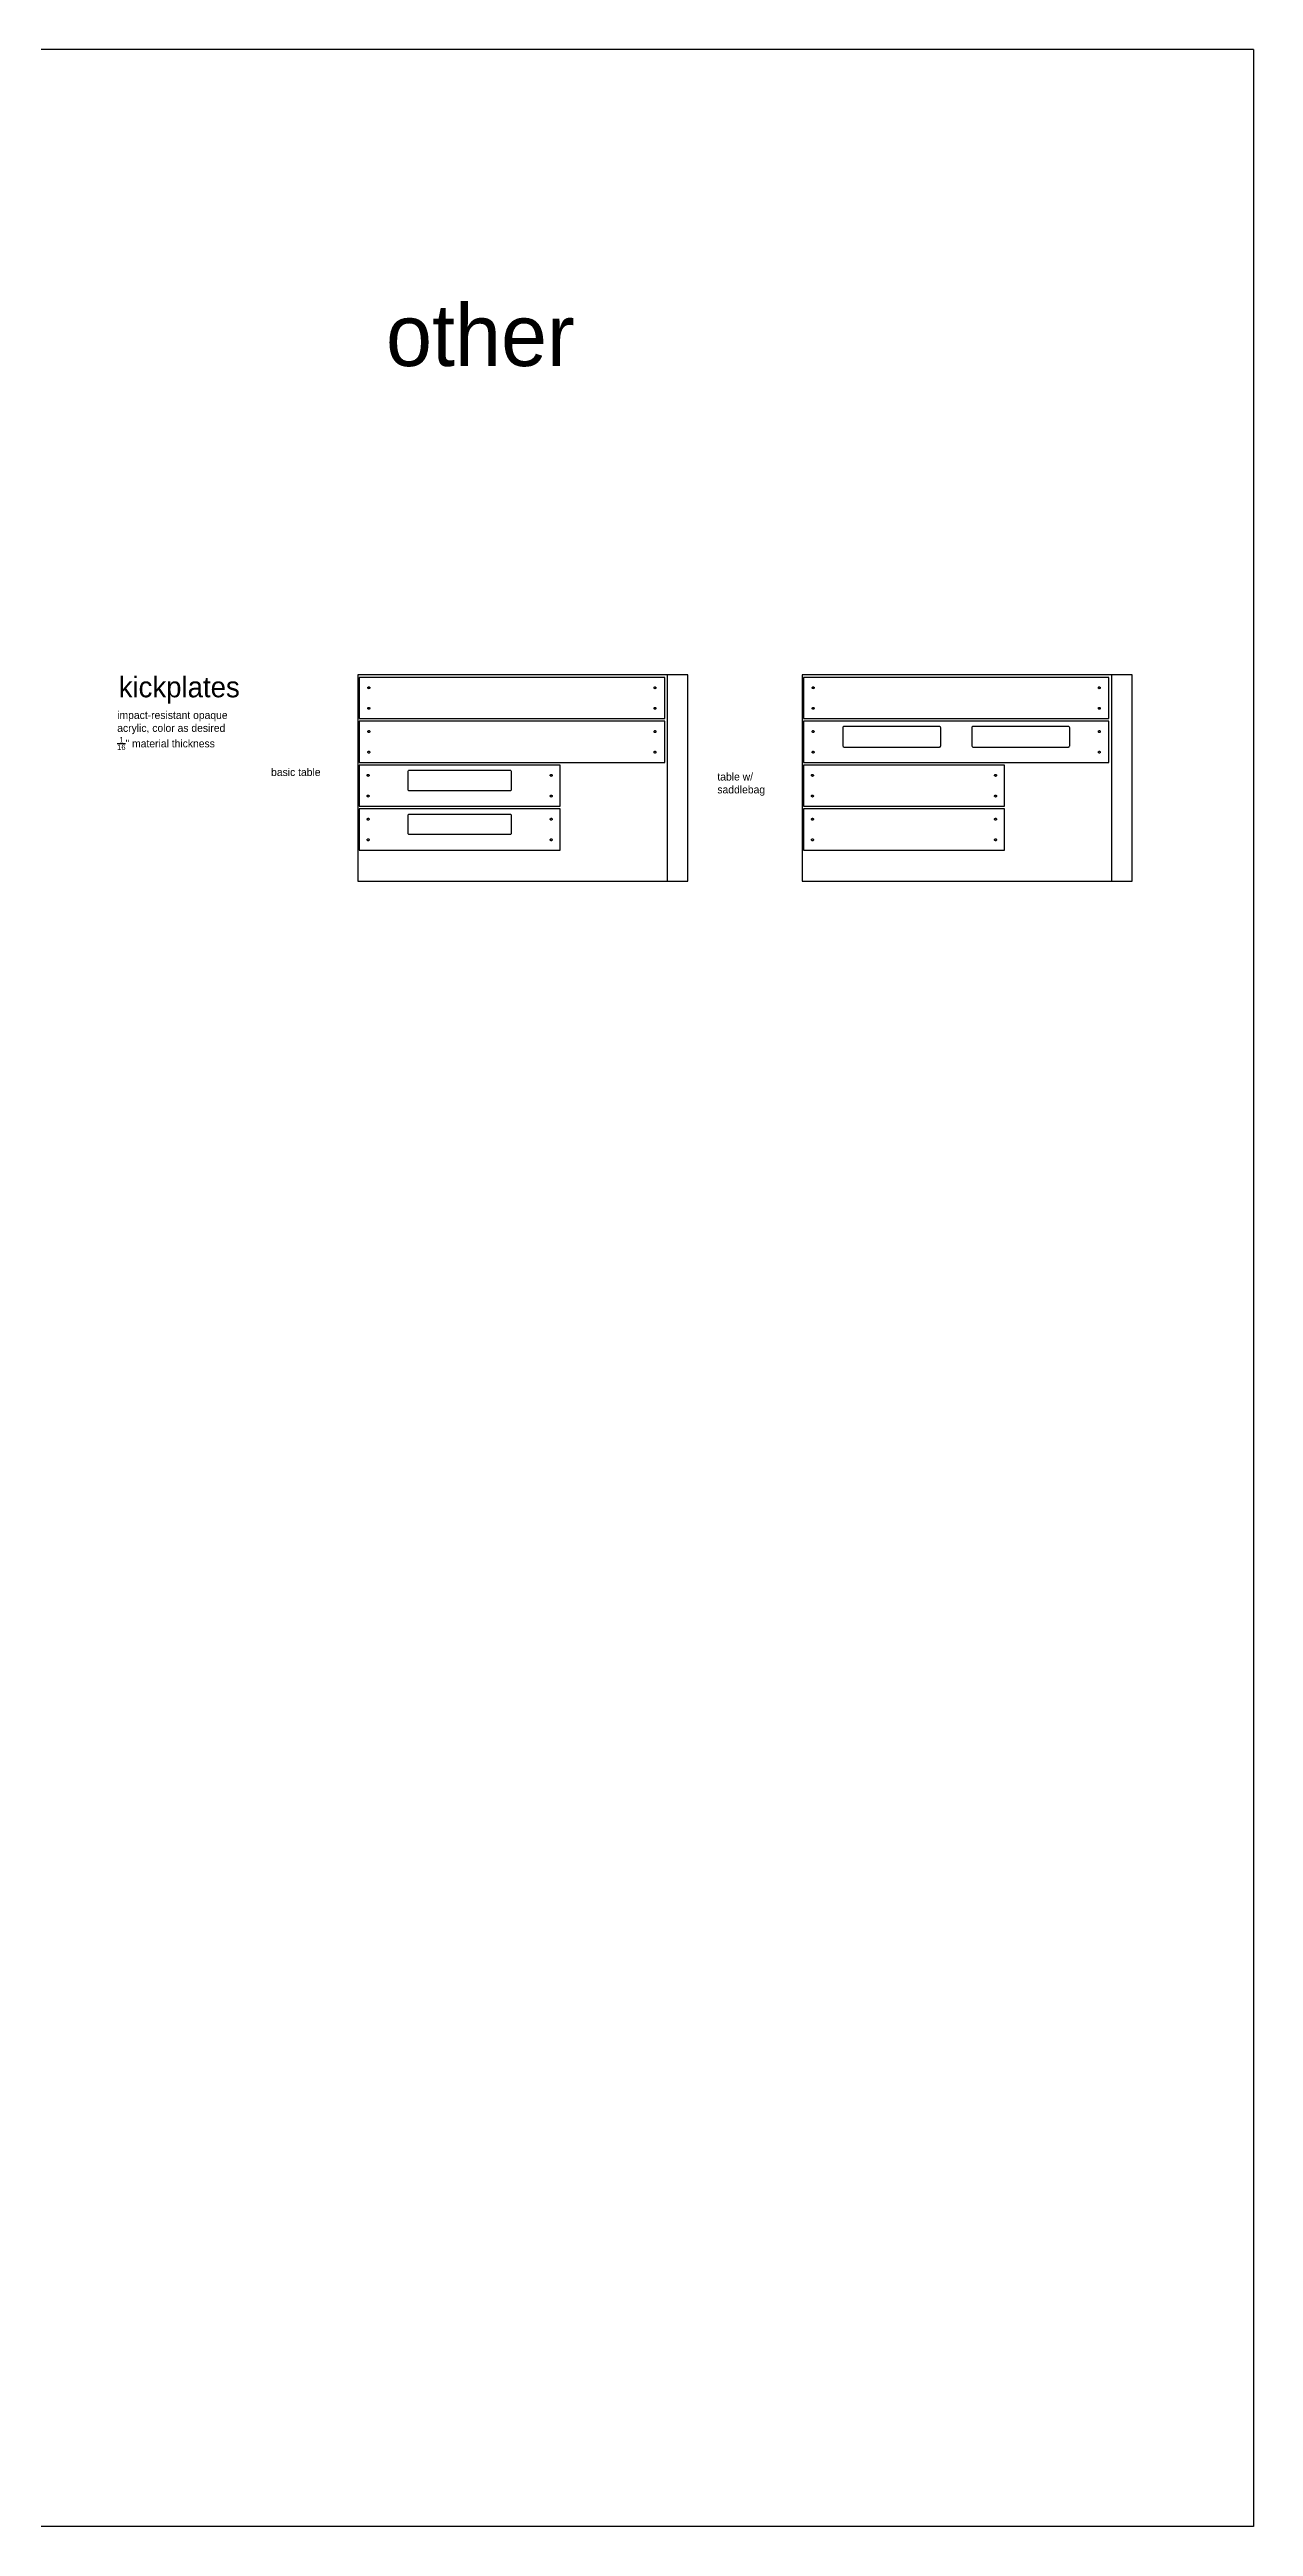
# Model space of a CAD drawing. Header units: inches. Extents: x -747 to 419, y -1089 to -681.
# Drawn here: x 302.2 to 418.9, y -1007.4 to -767.1 of the extents above; entities that cross this region are included whole.
import ezdxf

# ---------------------------------------------------------------- set-up
doc = ezdxf.new("R2010")
doc.units = ezdxf.units.IN
doc.header["$MEASUREMENT"] = 0
for name, color, linetype in [('T_ANNO', 6, 'Continuous'), ('T_CUT_HOLE_3_16_INCH', 2, 'Continuous'), ('T_CUT_THRU', 7, 'Continuous')]:
    doc.layers.add(name, color=color, linetype=linetype)

msp = doc.modelspace()

# ---------------------------------------------------------------- linework, layer by layer
at = {"layer": 'T_ANNO'}
for p, q in [((418.91, -767.12), (-666.26, -767.12)), ((418.91, -767.12), (418.91, -1007.36)), ((418.91, -1007.36), (-666.26, -1007.36))]:
    msp.add_line(p, q, dxfattribs=at)
at = {"layer": 'T_ANNO', "color": 5}
for p, q in [((362.07, -827.77), (362.07, -847.77)), ((405.15, -827.77), (405.15, -847.77))]:
    msp.add_line(p, q, dxfattribs=at)
at = {"layer": 'T_ANNO'}
for points in [[(332.07, -847.77), (364.07, -847.77), (364.07, -827.77), (332.07, -827.77)], [(332.07, -847.77), (364.07, -847.77), (364.07, -827.77), (332.07, -827.77)], [(375.15, -847.77), (407.15, -847.77), (407.15, -827.77), (375.15, -827.77)], [(375.15, -847.77), (407.15, -847.77), (407.15, -827.77), (375.15, -827.77)]]:
    msp.add_lwpolyline(points, close=True, dxfattribs=at)
at = {"layer": 'T_CUT_HOLE_3_16_INCH'}
for points in [[(333.14, -829.11), (333.12, -829.12), (333.1, -829.11), (333.07, -829.1), (333.06, -829.08), (333.04, -829.06), (333.04, -829.04), (333.04, -829.01), (333.04, -828.99), (333.05, -828.97), (333.07, -828.95), (333.09, -828.94), (333.12, -828.93), (333.14, -828.93), (333.16, -828.93), (333.19, -828.95), (333.2, -828.96), (333.22, -828.98), (333.22, -829.01), (333.22, -829.03), (333.22, -829.06), (333.21, -829.08), (333.19, -829.1), (333.17, -829.11)], [(333.12, -831.11), (333.1, -831.11), (333.07, -831.1), (333.06, -831.08), (333.04, -831.06), (333.04, -831.03), (333.04, -831.01), (333.04, -830.99), (333.05, -830.96), (333.07, -830.95), (333.09, -830.93), (333.12, -830.93), (333.14, -830.93), (333.16, -830.93), (333.19, -830.94), (333.2, -830.96), (333.22, -830.98), (333.22, -831.01), (333.22, -831.03), (333.22, -831.05), (333.21, -831.08), (333.19, -831.09), (333.17, -831.11), (333.14, -831.11)], [(360.87, -829.12), (360.85, -829.11), (360.82, -829.1), (360.81, -829.08), (360.79, -829.06), (360.79, -829.04), (360.79, -829.01), (360.79, -828.99), (360.8, -828.97), (360.82, -828.95), (360.84, -828.94), (360.87, -828.93), (360.89, -828.93), (360.91, -828.93), (360.94, -828.95), (360.95, -828.96), (360.97, -828.98), (360.97, -829.01), (360.97, -829.03), (360.97, -829.06), (360.96, -829.08), (360.94, -829.1), (360.92, -829.11), (360.89, -829.11)], [(360.87, -831.11), (360.85, -831.11), (360.82, -831.1), (360.81, -831.08), (360.79, -831.06), (360.79, -831.03), (360.79, -831.01), (360.79, -830.99), (360.8, -830.96), (360.82, -830.95), (360.84, -830.93), (360.87, -830.93), (360.89, -830.93), (360.91, -830.93), (360.94, -830.94), (360.95, -830.96), (360.97, -830.98), (360.97, -831.01), (360.97, -831.03), (360.97, -831.05), (360.96, -831.08), (360.94, -831.09), (360.92, -831.11), (360.89, -831.11)], [(376.23, -829.11), (376.2, -829.12), (376.18, -829.11), (376.16, -829.1), (376.14, -829.08), (376.13, -829.06), (376.12, -829.04), (376.12, -829.01), (376.12, -828.99), (376.14, -828.97), (376.15, -828.95), (376.17, -828.94), (376.2, -828.93), (376.22, -828.93), (376.24, -828.93), (376.27, -828.95), (376.28, -828.96), (376.3, -828.98), (376.3, -829.01), (376.3, -829.03), (376.3, -829.06), (376.29, -829.08), (376.27, -829.1), (376.25, -829.11)], [(376.2, -831.11), (376.18, -831.11), (376.16, -831.1), (376.14, -831.08), (376.13, -831.06), (376.12, -831.03), (376.12, -831.01), (376.12, -830.99), (376.14, -830.96), (376.15, -830.95), (376.17, -830.93), (376.2, -830.93), (376.22, -830.93), (376.24, -830.93), (376.27, -830.94), (376.28, -830.96), (376.3, -830.98), (376.3, -831.01), (376.3, -831.03), (376.3, -831.05), (376.29, -831.08), (376.27, -831.09), (376.25, -831.11), (376.23, -831.11)], [(403.95, -829.12), (403.93, -829.11), (403.91, -829.1), (403.89, -829.08), (403.88, -829.06), (403.87, -829.04), (403.87, -829.01), (403.87, -828.99), (403.89, -828.97), (403.9, -828.95), (403.92, -828.94), (403.95, -828.93), (403.97, -828.93), (403.99, -828.93), (404.02, -828.95), (404.03, -828.96), (404.05, -828.98), (404.05, -829.01), (404.05, -829.03), (404.05, -829.06), (404.04, -829.08), (404.02, -829.1), (404, -829.11), (403.98, -829.11)], [(403.95, -831.11), (403.93, -831.11), (403.91, -831.1), (403.89, -831.08), (403.88, -831.06), (403.87, -831.03), (403.87, -831.01), (403.87, -830.99), (403.89, -830.96), (403.9, -830.95), (403.92, -830.93), (403.95, -830.93), (403.97, -830.93), (403.99, -830.93), (404.02, -830.94), (404.03, -830.96), (404.05, -830.98), (404.05, -831.01), (404.05, -831.03), (404.05, -831.05), (404.04, -831.08), (404.02, -831.09), (404, -831.11), (403.98, -831.11)], [(333.14, -833.36), (333.12, -833.37), (333.1, -833.36), (333.07, -833.35), (333.06, -833.33), (333.04, -833.31), (333.04, -833.29), (333.04, -833.26), (333.04, -833.24), (333.05, -833.22), (333.07, -833.2), (333.09, -833.19), (333.12, -833.18), (333.14, -833.18), (333.16, -833.18), (333.19, -833.2), (333.2, -833.21), (333.22, -833.23), (333.22, -833.26), (333.22, -833.28), (333.22, -833.31), (333.21, -833.33), (333.19, -833.35), (333.17, -833.36)], [(360.87, -833.37), (360.85, -833.36), (360.82, -833.35), (360.81, -833.33), (360.79, -833.31), (360.79, -833.29), (360.79, -833.26), (360.79, -833.24), (360.8, -833.22), (360.82, -833.2), (360.84, -833.19), (360.87, -833.18), (360.89, -833.18), (360.91, -833.18), (360.94, -833.2), (360.95, -833.21), (360.97, -833.23), (360.97, -833.26), (360.97, -833.28), (360.97, -833.31), (360.96, -833.33), (360.94, -833.35), (360.92, -833.36), (360.89, -833.36)], [(376.24, -833.36), (376.21, -833.37), (376.19, -833.36), (376.17, -833.35), (376.15, -833.34), (376.13, -833.32), (376.12, -833.3), (376.12, -833.27), (376.12, -833.25), (376.13, -833.23), (376.14, -833.21), (376.16, -833.19), (376.19, -833.18), (376.21, -833.18), (376.23, -833.18), (376.26, -833.19), (376.28, -833.2), (376.29, -833.22), (376.3, -833.25), (376.3, -833.27), (376.3, -833.29), (376.29, -833.32), (376.28, -833.34), (376.26, -833.35)], [(403.94, -833.36), (403.92, -833.35), (403.9, -833.34), (403.88, -833.32), (403.87, -833.3), (403.87, -833.27), (403.87, -833.25), (403.88, -833.23), (403.89, -833.21), (403.91, -833.19), (403.94, -833.18), (403.96, -833.18), (403.98, -833.18), (404.01, -833.19), (404.03, -833.2), (404.04, -833.22), (404.05, -833.25), (404.05, -833.27), (404.05, -833.29), (404.04, -833.32), (404.03, -833.34), (404.01, -833.35), (403.99, -833.36), (403.96, -833.37)], [(333.12, -835.36), (333.1, -835.36), (333.07, -835.35), (333.06, -835.33), (333.04, -835.31), (333.04, -835.28), (333.04, -835.26), (333.04, -835.24), (333.05, -835.21), (333.07, -835.2), (333.09, -835.18), (333.12, -835.18), (333.14, -835.18), (333.16, -835.18), (333.19, -835.19), (333.2, -835.21), (333.22, -835.23), (333.22, -835.26), (333.22, -835.28), (333.22, -835.3), (333.21, -835.33), (333.19, -835.34), (333.17, -835.36), (333.14, -835.36)], [(360.87, -835.36), (360.85, -835.36), (360.82, -835.35), (360.81, -835.33), (360.79, -835.31), (360.79, -835.28), (360.79, -835.26), (360.79, -835.24), (360.8, -835.21), (360.82, -835.2), (360.84, -835.18), (360.87, -835.18), (360.89, -835.18), (360.91, -835.18), (360.94, -835.19), (360.95, -835.21), (360.97, -835.23), (360.97, -835.26), (360.97, -835.28), (360.97, -835.3), (360.96, -835.33), (360.94, -835.34), (360.92, -835.36), (360.89, -835.36)], [(376.21, -835.37), (376.19, -835.36), (376.17, -835.35), (376.15, -835.34), (376.13, -835.32), (376.12, -835.3), (376.12, -835.27), (376.12, -835.25), (376.13, -835.23), (376.14, -835.21), (376.16, -835.19), (376.19, -835.18), (376.21, -835.18), (376.23, -835.18), (376.26, -835.19), (376.28, -835.2), (376.29, -835.22), (376.3, -835.25), (376.3, -835.27), (376.3, -835.29), (376.29, -835.32), (376.28, -835.34), (376.26, -835.35), (376.24, -835.36)], [(403.96, -835.37), (403.94, -835.36), (403.92, -835.35), (403.9, -835.34), (403.88, -835.32), (403.87, -835.3), (403.87, -835.27), (403.87, -835.25), (403.88, -835.23), (403.89, -835.21), (403.91, -835.19), (403.94, -835.18), (403.96, -835.18), (403.98, -835.18), (404.01, -835.19), (404.03, -835.2), (404.04, -835.22), (404.05, -835.25), (404.05, -835.27), (404.05, -835.29), (404.04, -835.32), (404.03, -835.34), (404.01, -835.35), (403.99, -835.36)], [(333.09, -837.61), (333.06, -837.62), (333.04, -837.61), (333.02, -837.6), (333, -837.58), (332.98, -837.56), (332.98, -837.54), (332.97, -837.52), (332.98, -837.49), (332.99, -837.47), (333.01, -837.45), (333.03, -837.44), (333.05, -837.43), (333.07, -837.43), (333.1, -837.43), (333.12, -837.44), (333.14, -837.46), (333.15, -837.48), (333.16, -837.5), (333.16, -837.53), (333.16, -837.55), (333.15, -837.57), (333.13, -837.59), (333.11, -837.61)], [(350.81, -837.62), (350.79, -837.61), (350.77, -837.6), (350.75, -837.58), (350.73, -837.56), (350.73, -837.54), (350.72, -837.52), (350.73, -837.49), (350.74, -837.47), (350.76, -837.45), (350.78, -837.44), (350.8, -837.43), (350.82, -837.43), (350.85, -837.43), (350.87, -837.44), (350.89, -837.46), (350.9, -837.48), (350.91, -837.5), (350.91, -837.53), (350.91, -837.55), (350.9, -837.57), (350.88, -837.59), (350.86, -837.61), (350.84, -837.61)], [(376.17, -837.61), (376.14, -837.62), (376.12, -837.61), (376.1, -837.6), (376.08, -837.58), (376.06, -837.56), (376.06, -837.54), (376.05, -837.52), (376.06, -837.49), (376.07, -837.47), (376.09, -837.45), (376.11, -837.44), (376.13, -837.43), (376.16, -837.43), (376.18, -837.43), (376.2, -837.44), (376.22, -837.46), (376.23, -837.48), (376.24, -837.5), (376.24, -837.53), (376.24, -837.55), (376.23, -837.57), (376.21, -837.59), (376.19, -837.61)], [(393.89, -837.62), (393.87, -837.61), (393.85, -837.6), (393.83, -837.58), (393.81, -837.56), (393.81, -837.54), (393.8, -837.52), (393.81, -837.49), (393.82, -837.47), (393.84, -837.45), (393.86, -837.44), (393.88, -837.43), (393.91, -837.43), (393.93, -837.43), (393.95, -837.44), (393.97, -837.46), (393.98, -837.48), (393.99, -837.5), (393.99, -837.53), (393.99, -837.55), (393.98, -837.57), (393.96, -837.59), (393.94, -837.61), (393.92, -837.61)], [(333.09, -839.61), (333.06, -839.62), (333.04, -839.61), (333.02, -839.6), (333, -839.58), (332.98, -839.56), (332.98, -839.54), (332.97, -839.52), (332.98, -839.49), (332.99, -839.47), (333.01, -839.45), (333.03, -839.44), (333.05, -839.43), (333.07, -839.43), (333.1, -839.43), (333.12, -839.44), (333.14, -839.46), (333.15, -839.48), (333.16, -839.5), (333.16, -839.53), (333.16, -839.55), (333.15, -839.57), (333.13, -839.59), (333.11, -839.61)], [(350.81, -839.62), (350.79, -839.61), (350.77, -839.6), (350.75, -839.58), (350.73, -839.56), (350.73, -839.54), (350.72, -839.52), (350.73, -839.49), (350.74, -839.47), (350.76, -839.45), (350.78, -839.44), (350.8, -839.43), (350.82, -839.43), (350.85, -839.43), (350.87, -839.44), (350.89, -839.46), (350.9, -839.48), (350.91, -839.5), (350.91, -839.53), (350.91, -839.55), (350.9, -839.57), (350.88, -839.59), (350.86, -839.61), (350.84, -839.61)], [(376.17, -839.61), (376.14, -839.62), (376.12, -839.61), (376.1, -839.6), (376.08, -839.58), (376.06, -839.56), (376.06, -839.54), (376.05, -839.52), (376.06, -839.49), (376.07, -839.47), (376.09, -839.45), (376.11, -839.44), (376.13, -839.43), (376.16, -839.43), (376.18, -839.43), (376.2, -839.44), (376.22, -839.46), (376.23, -839.48), (376.24, -839.5), (376.24, -839.53), (376.24, -839.55), (376.23, -839.57), (376.21, -839.59), (376.19, -839.61)], [(393.89, -839.62), (393.87, -839.61), (393.85, -839.6), (393.83, -839.58), (393.81, -839.56), (393.81, -839.54), (393.8, -839.52), (393.81, -839.49), (393.82, -839.47), (393.84, -839.45), (393.86, -839.44), (393.88, -839.43), (393.91, -839.43), (393.93, -839.43), (393.95, -839.44), (393.97, -839.46), (393.98, -839.48), (393.99, -839.5), (393.99, -839.53), (393.99, -839.55), (393.98, -839.57), (393.96, -839.59), (393.94, -839.61), (393.92, -839.61)], [(333.09, -841.86), (333.06, -841.87), (333.04, -841.86), (333.02, -841.85), (333, -841.83), (332.98, -841.81), (332.98, -841.79), (332.97, -841.77), (332.98, -841.74), (332.99, -841.72), (333.01, -841.7), (333.03, -841.69), (333.05, -841.68), (333.07, -841.68), (333.1, -841.68), (333.12, -841.69), (333.14, -841.71), (333.15, -841.73), (333.16, -841.75), (333.16, -841.78), (333.16, -841.8), (333.15, -841.82), (333.13, -841.84), (333.11, -841.86)], [(350.81, -841.87), (350.79, -841.86), (350.77, -841.85), (350.75, -841.83), (350.73, -841.81), (350.73, -841.79), (350.72, -841.77), (350.73, -841.74), (350.74, -841.72), (350.76, -841.7), (350.78, -841.69), (350.8, -841.68), (350.82, -841.68), (350.85, -841.68), (350.87, -841.69), (350.89, -841.71), (350.9, -841.73), (350.91, -841.75), (350.91, -841.78), (350.91, -841.8), (350.9, -841.82), (350.88, -841.84), (350.86, -841.86), (350.84, -841.86)], [(376.17, -841.86), (376.14, -841.87), (376.12, -841.86), (376.1, -841.85), (376.08, -841.83), (376.06, -841.81), (376.06, -841.79), (376.05, -841.77), (376.06, -841.74), (376.07, -841.72), (376.09, -841.7), (376.11, -841.69), (376.13, -841.68), (376.16, -841.68), (376.18, -841.68), (376.2, -841.69), (376.22, -841.71), (376.23, -841.73), (376.24, -841.75), (376.24, -841.78), (376.24, -841.8), (376.23, -841.82), (376.21, -841.84), (376.19, -841.86)], [(393.89, -841.87), (393.87, -841.86), (393.85, -841.85), (393.83, -841.83), (393.81, -841.81), (393.81, -841.79), (393.8, -841.77), (393.81, -841.74), (393.82, -841.72), (393.84, -841.7), (393.86, -841.69), (393.88, -841.68), (393.91, -841.68), (393.93, -841.68), (393.95, -841.69), (393.97, -841.71), (393.98, -841.73), (393.99, -841.75), (393.99, -841.78), (393.99, -841.8), (393.98, -841.82), (393.96, -841.84), (393.94, -841.86), (393.92, -841.86)], [(333.09, -843.86), (333.06, -843.87), (333.04, -843.86), (333.02, -843.85), (333, -843.83), (332.98, -843.81), (332.98, -843.79), (332.97, -843.77), (332.98, -843.74), (332.99, -843.72), (333.01, -843.7), (333.03, -843.69), (333.05, -843.68), (333.07, -843.68), (333.1, -843.68), (333.12, -843.69), (333.14, -843.71), (333.15, -843.73), (333.16, -843.75), (333.16, -843.78), (333.16, -843.8), (333.15, -843.82), (333.13, -843.84), (333.11, -843.86)], [(350.81, -843.87), (350.79, -843.86), (350.77, -843.85), (350.75, -843.83), (350.73, -843.81), (350.73, -843.79), (350.72, -843.77), (350.73, -843.74), (350.74, -843.72), (350.76, -843.7), (350.78, -843.69), (350.8, -843.68), (350.82, -843.68), (350.85, -843.68), (350.87, -843.69), (350.89, -843.71), (350.9, -843.73), (350.91, -843.75), (350.91, -843.78), (350.91, -843.8), (350.9, -843.82), (350.88, -843.84), (350.86, -843.86), (350.84, -843.86)], [(376.17, -843.86), (376.14, -843.87), (376.12, -843.86), (376.1, -843.85), (376.08, -843.83), (376.06, -843.81), (376.06, -843.79), (376.05, -843.77), (376.06, -843.74), (376.07, -843.72), (376.09, -843.7), (376.11, -843.69), (376.13, -843.68), (376.16, -843.68), (376.18, -843.68), (376.2, -843.69), (376.22, -843.71), (376.23, -843.73), (376.24, -843.75), (376.24, -843.78), (376.24, -843.8), (376.23, -843.82), (376.21, -843.84), (376.19, -843.86)], [(393.89, -843.87), (393.87, -843.86), (393.85, -843.85), (393.83, -843.83), (393.81, -843.81), (393.81, -843.79), (393.8, -843.77), (393.81, -843.74), (393.82, -843.72), (393.84, -843.7), (393.86, -843.69), (393.88, -843.68), (393.91, -843.68), (393.93, -843.68), (393.95, -843.69), (393.97, -843.71), (393.98, -843.73), (393.99, -843.75), (393.99, -843.78), (393.99, -843.8), (393.98, -843.82), (393.96, -843.84), (393.94, -843.86), (393.92, -843.86)]]:
    msp.add_lwpolyline(points, close=True, dxfattribs=at)
at = {"layer": 'T_CUT_THRU'}
for points in [[(332.19, -832.02), (361.82, -832.02), (361.82, -828.02), (332.19, -828.02)], [(375.27, -832.02), (404.9, -832.02), (404.9, -828.02), (375.27, -828.02)], [(332.19, -836.27), (361.82, -836.27), (361.82, -832.27), (332.19, -832.27)], [(375.27, -836.27), (404.9, -836.27), (404.9, -832.27), (375.27, -832.27)], [(332.19, -840.52), (351.69, -840.52), (351.69, -836.52), (332.19, -836.52)], [(375.27, -840.52), (394.77, -840.52), (394.77, -836.52), (375.27, -836.52)], [(332.19, -844.77), (351.69, -844.77), (351.69, -840.77), (332.19, -840.77)], [(375.27, -844.77), (394.77, -844.77), (394.77, -840.77), (375.27, -840.77)]]:
    msp.add_lwpolyline(points, close=True, dxfattribs=at)
for points in [[(388.59, -834.65), (388.59, -832.9, 0.414214), (388.46, -832.77), (379.21, -832.77, 0.414214), (379.09, -832.9), (379.09, -834.65, 0.414213), (379.21, -834.77), (388.46, -834.77, 0.414214)], [(391.71, -834.77), (400.96, -834.77, 0.414214), (401.09, -834.65), (401.09, -832.9, 0.414214), (400.96, -832.77), (391.71, -832.77, 0.414214), (391.59, -832.9), (391.59, -834.65, 0.414213)], [(346.82, -839.02), (337.07, -839.02, -0.414214), (336.94, -838.9), (336.94, -837.15, -0.414214), (337.07, -837.02), (346.82, -837.02, -0.414214), (346.94, -837.15), (346.94, -838.9, -0.414214)], [(346.82, -843.27), (337.07, -843.27, -0.414214), (336.94, -843.15), (336.94, -841.4, -0.414214), (337.07, -841.27), (346.82, -841.27, -0.414214), (346.94, -841.4), (346.94, -843.15, -0.414214)]]:
    msp.add_lwpolyline(points, format="xyb", close=True, dxfattribs=at)

# ---------------------------------------------------------------- texts
at = {"layer": 'T_ANNO', "attachment_point": 1}
for s, width, heights, insert, char_height in [('\\A1;{\\H1x;other}', 147.7661, [11.6], (334.8, -791.82), 6), ('kickplates', 30.657, [0], (308.88, -827.95), 2), ('\\A1;impact-resistant opaque\\Pacrylic, color as desired\\P{\\H0.7x;\\S1/16;}" material thickness', 96.7471, [21.17], (308.74, -831.3), 0.75), ('\\A1;basic table', 96.7471, [21.17], (323.66, -836.83), 0.75), ('\\A1;table w/\\Psaddlebag', 96.7471, [21.17], (366.93, -837.27), 0.75)]:
    msp.add_mtext_dynamic_manual_height_columns(s, width=width, gutter_width=50, heights=heights, dxfattribs=dict(at, insert=insert, char_height=char_height))

doc.saveas('drawing.dxf')
